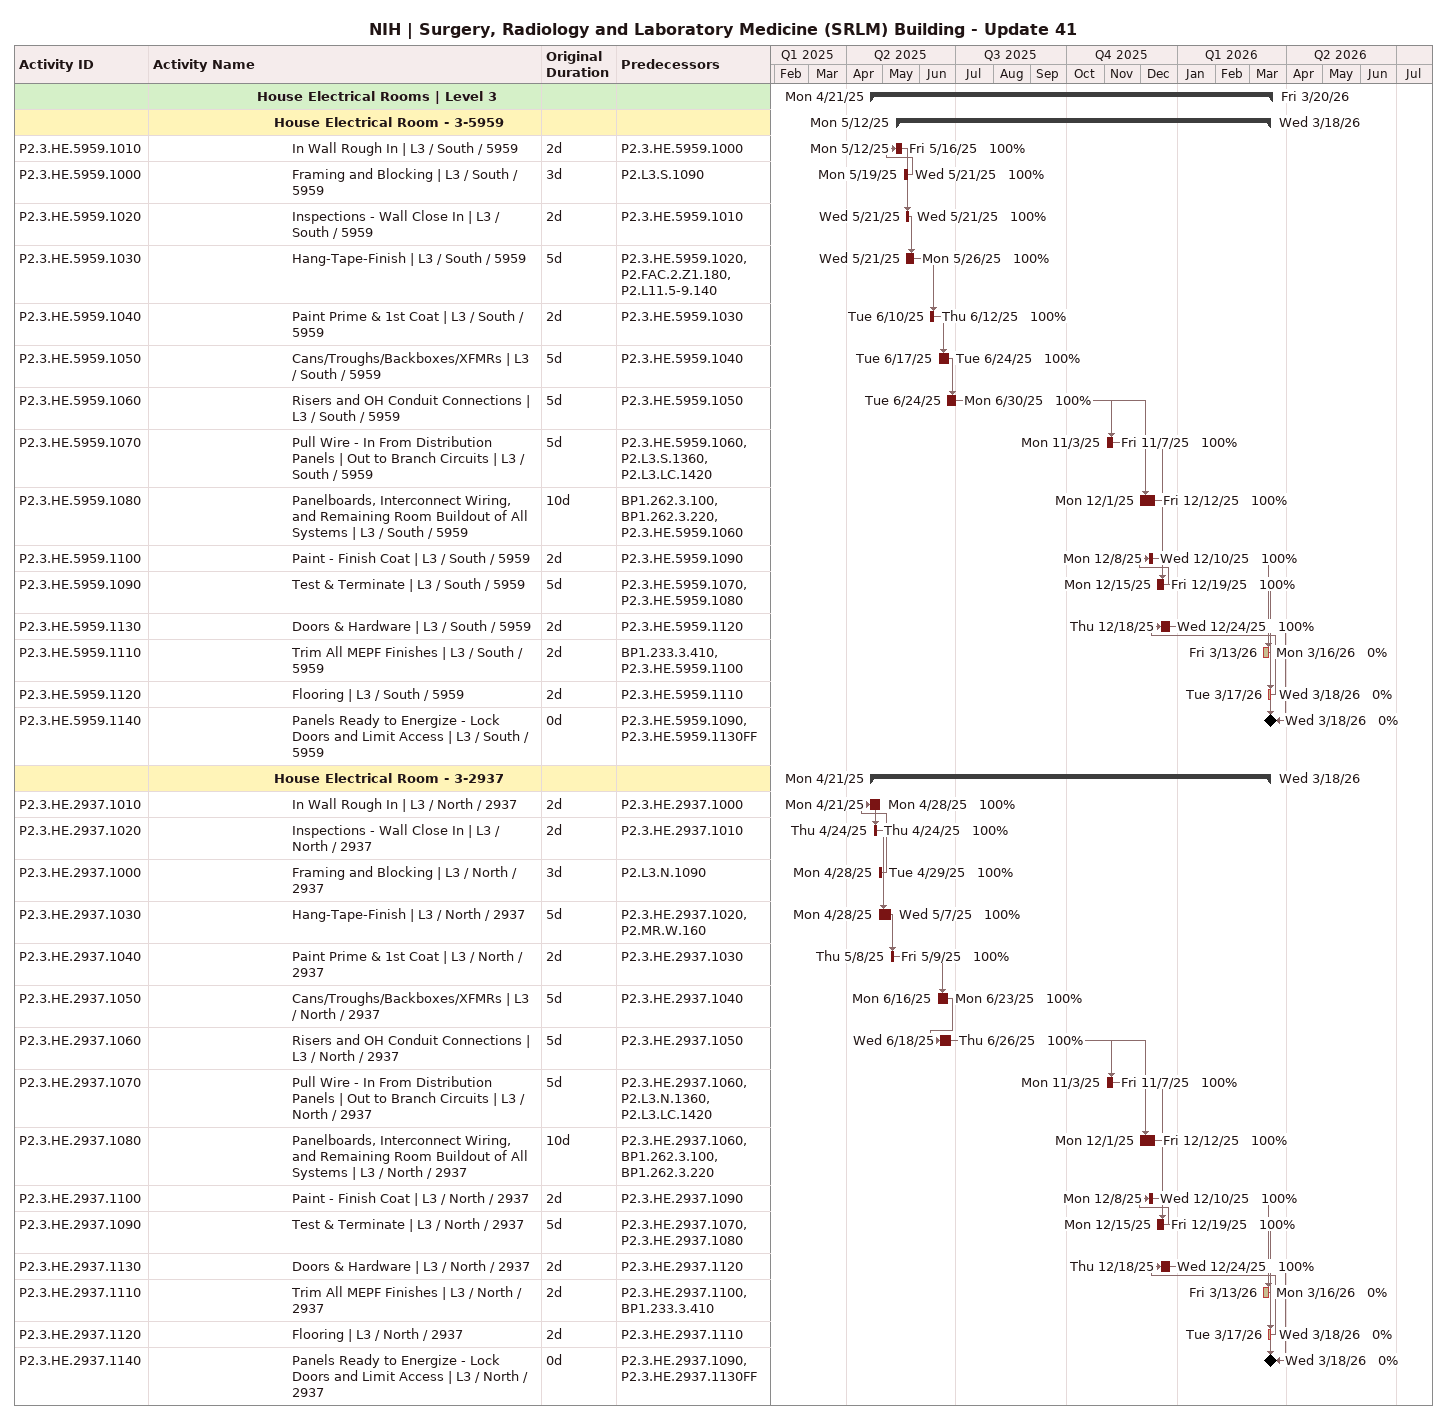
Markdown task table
NIH | Surgery, Radiology and Laboratory Medicine (SRLM) Building - Update 41

| ID | Level | Task | Original duration | Start | Finish | Predecessors | % complete |
|---|---|---|---|---|---|---|---|
|  | 7 | **House Electrical Rooms \| Level 3** |  | 2025-04-21 | 2026-03-20 |  |  |
|  | 8 | **House Electrical Room - 3-5959** |  | 2025-05-12 | 2026-03-18 |  |  |
| P2.3.HE.5959.1010 | 9 | In Wall Rough In \| L3 / South / 5959 | 2d | 2025-05-12 | 2025-05-16 | P2.3.HE.5959.1000 | 100 |
| P2.3.HE.5959.1000 | 9 | Framing and Blocking \| L3 / South / 5959 | 3d | 2025-05-19 | 2025-05-21 | P2.L3.S.1090 | 100 |
| P2.3.HE.5959.1020 | 9 | Inspections - Wall Close In \| L3 / South / 5959 | 2d | 2025-05-21 | 2025-05-21 | P2.3.HE.5959.1010 | 100 |
| P2.3.HE.5959.1030 | 9 | Hang-Tape-Finish \| L3 / South / 5959 | 5d | 2025-05-21 | 2025-05-26 | P2.3.HE.5959.1020, P2.FAC.2.Z1.180, P2.L11.5-9.140 | 100 |
| P2.3.HE.5959.1040 | 9 | Paint Prime & 1st Coat \| L3 / South / 5959 | 2d | 2025-06-10 | 2025-06-12 | P2.3.HE.5959.1030 | 100 |
| P2.3.HE.5959.1050 | 9 | Cans/Troughs/Backboxes/XFMRs \| L3 / South / 5959 | 5d | 2025-06-17 | 2025-06-24 | P2.3.HE.5959.1040 | 100 |
| P2.3.HE.5959.1060 | 9 | Risers and OH Conduit Connections \| L3 / South / 5959 | 5d | 2025-06-24 | 2025-06-30 | P2.3.HE.5959.1050 | 100 |
| P2.3.HE.5959.1070 | 9 | Pull Wire - In From Distribution Panels \| Out to Branch Circuits \| L3 / South / 5959 | 5d | 2025-11-03 | 2025-11-07 | P2.3.HE.5959.1060, P2.L3.S.1360, P2.L3.LC.1420 | 100 |
| P2.3.HE.5959.1080 | 9 | Panelboards, Interconnect Wiring, and Remaining Room Buildout of All Systems \| L3 / South / 5959 | 10d | 2025-12-01 | 2025-12-12 | BP1.262.3.100, BP1.262.3.220, P2.3.HE.5959.1060 | 100 |
| P2.3.HE.5959.1100 | 9 | Paint - Finish Coat \| L3 / South / 5959 | 2d | 2025-12-08 | 2025-12-10 | P2.3.HE.5959.1090 | 100 |
| P2.3.HE.5959.1090 | 9 | Test & Terminate \| L3 / South / 5959 | 5d | 2025-12-15 | 2025-12-19 | P2.3.HE.5959.1070, P2.3.HE.5959.1080 | 100 |
| P2.3.HE.5959.1130 | 9 | Doors & Hardware \| L3 / South / 5959 | 2d | 2025-12-18 | 2025-12-24 | P2.3.HE.5959.1120 | 100 |
| P2.3.HE.5959.1110 | 9 | Trim All MEPF Finishes \| L3 / South / 5959 | 2d | 2026-03-13 | 2026-03-16 | BP1.233.3.410, P2.3.HE.5959.1100 | 0 |
| P2.3.HE.5959.1120 | 9 | Flooring \| L3 / South / 5959 | 2d | 2026-03-17 | 2026-03-18 | P2.3.HE.5959.1110 | 0 |
| P2.3.HE.5959.1140 | 9 | Panels Ready to Energize - Lock Doors and Limit Access \| L3 / South / 5959 | 0d | 2026-03-18 | 2026-03-18 | P2.3.HE.5959.1090, P2.3.HE.5959.1130FF | 0 |
|  | 8 | **House Electrical Room - 3-2937** |  | 2025-04-21 | 2026-03-18 |  |  |
| P2.3.HE.2937.1010 | 9 | In Wall Rough In \| L3 / North / 2937 | 2d | 2025-04-21 | 2025-04-28 | P2.3.HE.2937.1000 | 100 |
| P2.3.HE.2937.1020 | 9 | Inspections - Wall Close In \| L3 / North / 2937 | 2d | 2025-04-24 | 2025-04-24 | P2.3.HE.2937.1010 | 100 |
| P2.3.HE.2937.1000 | 9 | Framing and Blocking \| L3 / North / 2937 | 3d | 2025-04-28 | 2025-04-29 | P2.L3.N.1090 | 100 |
| P2.3.HE.2937.1030 | 9 | Hang-Tape-Finish \| L3 / North / 2937 | 5d | 2025-04-28 | 2025-05-07 | P2.3.HE.2937.1020, P2.MR.W.160 | 100 |
| P2.3.HE.2937.1040 | 9 | Paint Prime & 1st Coat \| L3 / North / 2937 | 2d | 2025-05-08 | 2025-05-09 | P2.3.HE.2937.1030 | 100 |
| P2.3.HE.2937.1050 | 9 | Cans/Troughs/Backboxes/XFMRs \| L3 / North / 2937 | 5d | 2025-06-16 | 2025-06-23 | P2.3.HE.2937.1040 | 100 |
| P2.3.HE.2937.1060 | 9 | Risers and OH Conduit Connections \| L3 / North / 2937 | 5d | 2025-06-18 | 2025-06-26 | P2.3.HE.2937.1050 | 100 |
| P2.3.HE.2937.1070 | 9 | Pull Wire - In From Distribution Panels \| Out to Branch Circuits \| L3 / North / 2937 | 5d | 2025-11-03 | 2025-11-07 | P2.3.HE.2937.1060, P2.L3.N.1360, P2.L3.LC.1420 | 100 |
| P2.3.HE.2937.1080 | 9 | Panelboards, Interconnect Wiring, and Remaining Room Buildout of All Systems \| L3 / North / 2937 | 10d | 2025-12-01 | 2025-12-12 | P2.3.HE.2937.1060, BP1.262.3.100, BP1.262.3.220 | 100 |
| P2.3.HE.2937.1100 | 9 | Paint - Finish Coat \| L3 / North / 2937 | 2d | 2025-12-08 | 2025-12-10 | P2.3.HE.2937.1090 | 100 |
| P2.3.HE.2937.1090 | 9 | Test & Terminate \| L3 / North / 2937 | 5d | 2025-12-15 | 2025-12-19 | P2.3.HE.2937.1070, P2.3.HE.2937.1080 | 100 |
| P2.3.HE.2937.1130 | 9 | Doors & Hardware \| L3 / North / 2937 | 2d | 2025-12-18 | 2025-12-24 | P2.3.HE.2937.1120 | 100 |
| P2.3.HE.2937.1110 | 9 | Trim All MEPF Finishes \| L3 / North / 2937 | 2d | 2026-03-13 | 2026-03-16 | P2.3.HE.2937.1100, BP1.233.3.410 | 0 |
| P2.3.HE.2937.1120 | 9 | Flooring \| L3 / North / 2937 | 2d | 2026-03-17 | 2026-03-18 | P2.3.HE.2937.1110 | 0 |
| P2.3.HE.2937.1140 | 9 | Panels Ready to Energize - Lock Doors and Limit Access \| L3 / North / 2937 | 0d | 2026-03-18 | 2026-03-18 | P2.3.HE.2937.1090, P2.3.HE.2937.1130FF | 0 |
